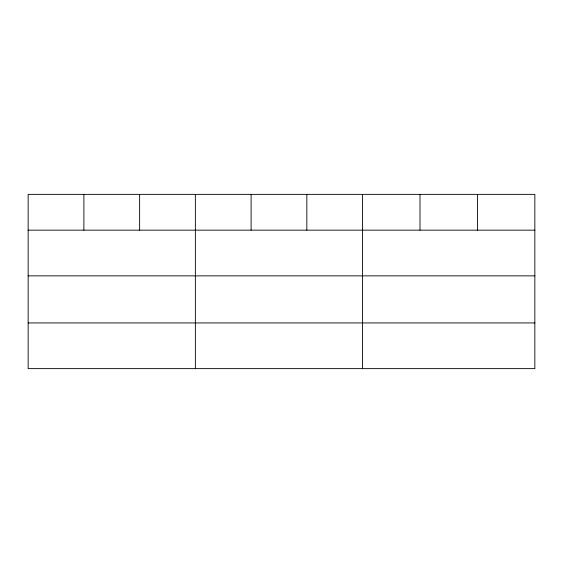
<?xml version="1.0" encoding="UTF-8"?>
<svg xmlns="http://www.w3.org/2000/svg" width="563" height="563" viewBox="0 0 563 563"><rect width="100%" height="100%" fill="white"/><g stroke="black" fill="none" stroke-linecap="round" stroke-linejoin="round"><path stroke-width="0.84" d="M534.85 275.856L534.85 194.369L28.15 194.369L28.15 368.631L534.85 368.631L534.85 275.856L28.15 275.856M28.15 230.161L534.85 230.161M28.15 322.937L534.85 322.937M477.424 194.369L477.424 230.161M419.998 194.369L419.998 230.161M362.572 194.369L362.572 368.631M306.835 194.369L306.835 230.161M251.098 194.369L251.098 230.161M195.361 194.369L195.361 368.631M139.624 194.369L139.624 230.161M83.887 194.369L83.887 230.161"/></g></svg>
